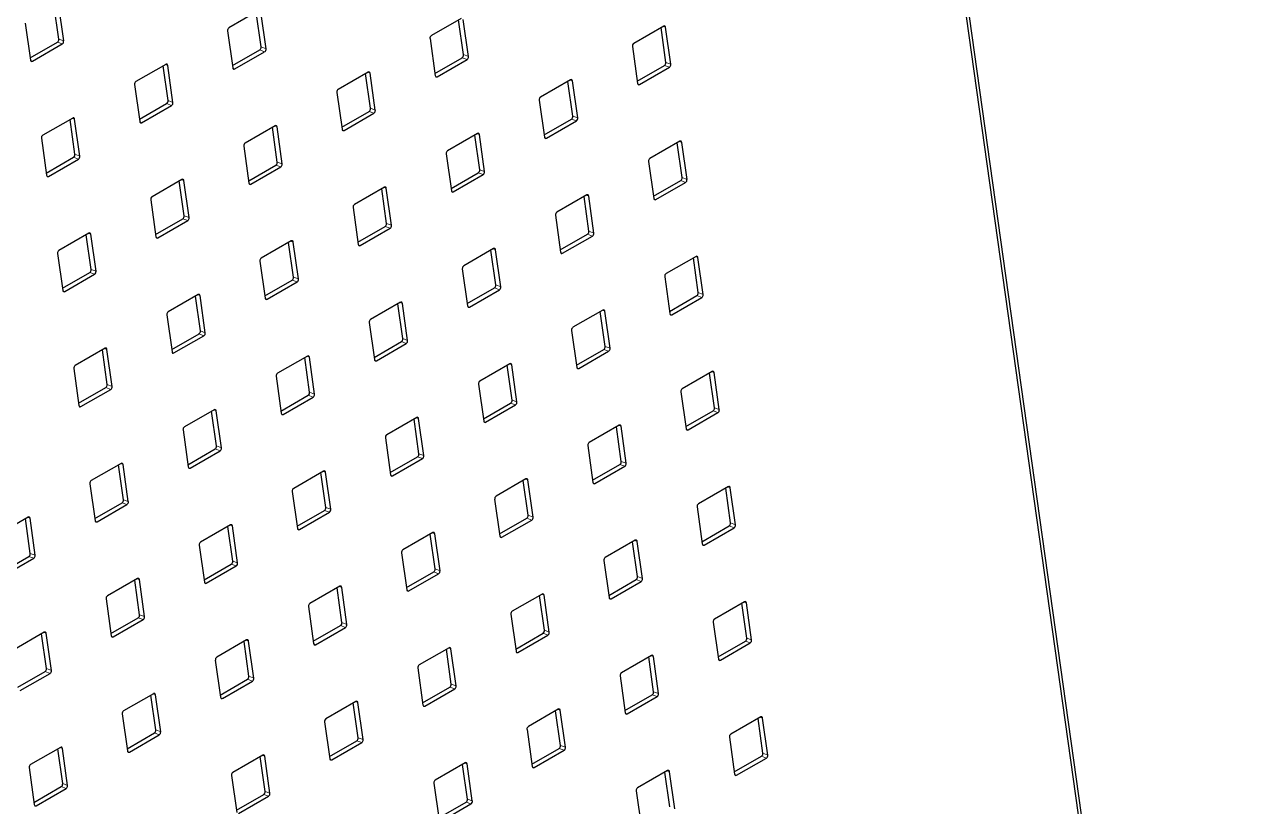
# Model space of a CAD drawing. Header units: millimetres. Extents: x -218071 to -203542, y 15363 to 51382.
# Drawn here: x -216827.29 to -216801.12, y 51120.33 to 51136.97 of the extents above; entities that cross this region are included whole.
import ezdxf

# ---------------------------------------------------------------- set-up
doc = ezdxf.new("R2010")
doc.units = ezdxf.units.MM
doc.header["$LTSCALE"] = 4
doc.layers.add('TPF-EQUIPEMENT', color=7, linetype='Continuous')

msp = doc.modelspace()

# ---------------------------------------------------------------- linework, layer by layer
at = {"layer": 'TPF-EQUIPEMENT', "color": 7, "linetype": 'Continuous', "lineweight": 25}
for p, q in [((-216810.094, 51157.274), (-216801.172, 51093.691)), ((-216810.043, 51157.373), (-216801.116, 51093.757)), ((-216826.562, 51136.659), (-216826.666, 51137.399)), ((-216826.458, 51136.62), (-216826.568, 51137.408)), ((-216822.306, 51137.266), (-216822.943, 51136.899)), ((-216822.154, 51136.455), (-216822.265, 51137.243)), ((-216827.276, 51137), (-216827.165, 51136.212)), ((-216822.259, 51136.494), (-216822.363, 51137.234)), ((-216818.003, 51137.101), (-216818.639, 51136.734)), ((-216817.955, 51136.329), (-216818.059, 51137.069)), ((-216817.851, 51136.29), (-216817.961, 51137.078)), ((-216822.972, 51136.835), (-216822.861, 51136.047)), ((-216813.699, 51136.936), (-216814.335, 51136.569)), ((-216813.652, 51136.164), (-216813.755, 51136.904)), ((-216813.547, 51136.125), (-216813.658, 51136.913)), ((-216827.172, 51136.26), (-216826.592, 51136.595)), ((-216827.124, 51136.189), (-216826.487, 51136.556)), ((-216818.668, 51136.67), (-216818.558, 51135.882)), ((-216814.365, 51136.505), (-216814.254, 51135.717)), ((-216822.868, 51136.095), (-216822.288, 51136.43)), ((-216822.82, 51136.024), (-216822.184, 51136.391)), ((-216818.565, 51135.93), (-216817.984, 51136.265)), ((-216818.516, 51135.859), (-216817.88, 51136.226)), ((-216824.286, 51136.123), (-216824.923, 51135.756)), ((-216824.239, 51135.352), (-216824.342, 51136.091)), ((-216824.134, 51135.313), (-216824.245, 51136.1)), ((-216819.983, 51135.959), (-216820.619, 51135.591)), ((-216819.831, 51135.148), (-216819.941, 51135.935)), ((-216814.261, 51135.765), (-216813.681, 51136.1)), ((-216814.213, 51135.694), (-216813.576, 51136.061)), ((-216824.952, 51135.692), (-216824.841, 51134.904)), ((-216819.935, 51135.187), (-216820.039, 51135.926)), ((-216815.679, 51135.794), (-216816.315, 51135.426)), ((-216815.631, 51135.022), (-216815.735, 51135.761)), ((-216815.527, 51134.983), (-216815.637, 51135.77)), ((-216820.648, 51135.527), (-216820.538, 51134.74)), ((-216824.848, 51134.953), (-216824.268, 51135.287)), ((-216824.8, 51134.881), (-216824.163, 51135.248)), ((-216816.345, 51135.362), (-216816.234, 51134.575)), ((-216826.266, 51134.981), (-216826.902, 51134.614)), ((-216826.219, 51134.209), (-216826.322, 51134.948)), ((-216826.114, 51134.17), (-216826.225, 51134.957)), ((-216820.544, 51134.788), (-216819.964, 51135.122)), ((-216820.496, 51134.716), (-216819.86, 51135.083)), ((-216816.241, 51134.623), (-216815.661, 51134.958)), ((-216816.193, 51134.551), (-216815.556, 51134.919)), ((-216821.962, 51134.816), (-216822.599, 51134.449)), ((-216821.915, 51134.044), (-216822.019, 51134.783)), ((-216821.81, 51134.005), (-216821.921, 51134.793)), ((-216817.659, 51134.651), (-216818.295, 51134.284)), ((-216817.507, 51133.84), (-216817.617, 51134.628)), ((-216826.932, 51134.549), (-216826.821, 51133.762)), ((-216822.628, 51134.384), (-216822.518, 51133.597)), ((-216817.611, 51133.879), (-216817.715, 51134.619)), ((-216813.355, 51134.486), (-216813.992, 51134.119)), ((-216813.308, 51133.714), (-216813.411, 51134.454)), ((-216813.203, 51133.675), (-216813.314, 51134.463)), ((-216826.828, 51133.81), (-216826.248, 51134.145)), ((-216826.78, 51133.738), (-216826.143, 51134.106)), ((-216818.324, 51134.22), (-216818.214, 51133.432)), ((-216822.524, 51133.645), (-216821.944, 51133.98)), ((-216822.476, 51133.574), (-216821.84, 51133.941)), ((-216814.021, 51134.055), (-216813.91, 51133.267)), ((-216823.942, 51133.673), (-216824.579, 51133.306)), ((-216823.895, 51132.901), (-216823.999, 51133.641)), ((-216823.79, 51132.862), (-216823.901, 51133.65)), ((-216818.221, 51133.48), (-216817.641, 51133.815)), ((-216818.172, 51133.409), (-216817.536, 51133.776)), ((-216813.917, 51133.315), (-216813.337, 51133.65)), ((-216813.869, 51133.244), (-216813.232, 51133.611)), ((-216819.639, 51133.508), (-216820.275, 51133.141)), ((-216819.591, 51132.736), (-216819.695, 51133.476)), ((-216819.487, 51132.697), (-216819.597, 51133.485)), ((-216815.335, 51133.343), (-216815.972, 51132.976)), ((-216815.288, 51132.571), (-216815.391, 51133.311)), ((-216815.183, 51132.532), (-216815.294, 51133.32)), ((-216824.608, 51133.242), (-216824.497, 51132.454)), ((-216820.304, 51133.077), (-216820.194, 51132.289)), ((-216824.504, 51132.502), (-216823.924, 51132.837)), ((-216824.456, 51132.431), (-216823.82, 51132.798)), ((-216816.001, 51132.912), (-216815.89, 51132.124)), ((-216825.922, 51132.531), (-216826.559, 51132.163)), ((-216820.201, 51132.337), (-216819.62, 51132.672)), ((-216820.152, 51132.266), (-216819.516, 51132.633)), ((-216825.875, 51131.759), (-216825.978, 51132.498)), ((-216825.77, 51131.72), (-216825.881, 51132.507)), ((-216821.619, 51132.366), (-216822.255, 51131.998)), ((-216821.571, 51131.594), (-216821.675, 51132.333)), ((-216821.467, 51131.555), (-216821.577, 51132.342)), ((-216815.897, 51132.172), (-216815.317, 51132.507)), ((-216815.849, 51132.101), (-216815.212, 51132.468)), ((-216826.588, 51132.099), (-216826.477, 51131.311)), ((-216817.315, 51132.201), (-216817.951, 51131.833)), ((-216817.268, 51131.429), (-216817.371, 51132.168)), ((-216817.163, 51131.39), (-216817.274, 51132.177)), ((-216813.011, 51132.036), (-216813.648, 51131.669)), ((-216812.964, 51131.264), (-216813.068, 51132.003)), ((-216812.859, 51131.225), (-216812.97, 51132.012)), ((-216822.284, 51131.934), (-216822.174, 51131.147)), ((-216817.981, 51131.769), (-216817.87, 51130.982)), ((-216826.484, 51131.36), (-216825.904, 51131.694)), ((-216826.436, 51131.288), (-216825.799, 51131.655)), ((-216822.181, 51131.195), (-216821.6, 51131.53)), ((-216822.132, 51131.123), (-216821.496, 51131.491)), ((-216813.677, 51131.604), (-216813.567, 51130.817)), ((-216823.599, 51131.223), (-216824.235, 51130.856)), ((-216817.877, 51131.03), (-216817.297, 51131.365)), ((-216817.829, 51130.958), (-216817.192, 51131.326)), ((-216823.551, 51130.451), (-216823.655, 51131.19)), ((-216823.447, 51130.412), (-216823.557, 51131.2)), ((-216819.295, 51131.058), (-216819.931, 51130.691)), ((-216819.247, 51130.286), (-216819.351, 51131.026)), ((-216819.143, 51130.247), (-216819.253, 51131.035)), ((-216813.573, 51130.865), (-216812.993, 51131.2)), ((-216813.525, 51130.793), (-216812.889, 51131.161)), ((-216824.264, 51130.791), (-216824.154, 51130.004)), ((-216814.991, 51130.893), (-216815.628, 51130.526)), ((-216814.944, 51130.121), (-216815.048, 51130.861)), ((-216814.839, 51130.082), (-216814.95, 51130.87)), ((-216819.961, 51130.627), (-216819.85, 51129.839)), ((-216815.657, 51130.462), (-216815.546, 51129.674)), ((-216824.16, 51130.052), (-216823.58, 51130.387)), ((-216824.112, 51129.981), (-216823.476, 51130.348)), ((-216819.857, 51129.887), (-216819.277, 51130.222)), ((-216819.809, 51129.816), (-216819.172, 51130.183)), ((-216825.578, 51130.08), (-216826.215, 51129.713)), ((-216825.531, 51129.308), (-216825.635, 51130.048)), ((-216825.426, 51129.269), (-216825.537, 51130.057)), ((-216821.275, 51129.915), (-216821.911, 51129.548)), ((-216815.553, 51129.722), (-216814.973, 51130.057)), ((-216815.505, 51129.651), (-216814.869, 51130.018)), ((-216826.244, 51129.649), (-216826.134, 51128.861)), ((-216821.227, 51129.143), (-216821.331, 51129.883)), ((-216821.123, 51129.104), (-216821.233, 51129.892)), ((-216816.971, 51129.75), (-216817.608, 51129.383)), ((-216816.924, 51128.978), (-216817.027, 51129.718)), ((-216816.819, 51128.939), (-216816.93, 51129.727)), ((-216821.94, 51129.484), (-216821.83, 51128.696)), ((-216812.668, 51129.586), (-216813.304, 51129.218)), ((-216812.62, 51128.814), (-216812.724, 51129.553)), ((-216812.516, 51128.775), (-216812.626, 51129.562)), ((-216826.14, 51128.909), (-216825.56, 51129.244)), ((-216826.092, 51128.838), (-216825.456, 51129.205)), ((-216817.637, 51129.319), (-216817.526, 51128.531)), ((-216813.333, 51129.154), (-216813.223, 51128.366)), ((-216821.837, 51128.744), (-216821.257, 51129.079)), ((-216821.788, 51128.673), (-216821.152, 51129.04)), ((-216817.533, 51128.579), (-216816.953, 51128.914)), ((-216817.485, 51128.508), (-216816.848, 51128.875)), ((-216823.255, 51128.773), (-216823.891, 51128.405)), ((-216823.207, 51128.001), (-216823.311, 51128.74)), ((-216823.103, 51127.962), (-216823.213, 51128.749)), ((-216818.951, 51128.608), (-216819.588, 51128.24)), ((-216813.23, 51128.415), (-216812.649, 51128.749)), ((-216813.181, 51128.343), (-216812.545, 51128.71)), ((-216823.92, 51128.341), (-216823.81, 51127.554)), ((-216818.904, 51127.836), (-216819.007, 51128.575)), ((-216818.799, 51127.797), (-216818.91, 51128.584)), ((-216814.648, 51128.443), (-216815.284, 51128.076)), ((-216814.6, 51127.671), (-216814.704, 51128.41)), ((-216814.496, 51127.632), (-216814.606, 51128.419)), ((-216819.617, 51128.176), (-216819.506, 51127.389)), ((-216823.817, 51127.602), (-216823.236, 51127.937)), ((-216823.768, 51127.53), (-216823.132, 51127.898)), ((-216815.313, 51128.011), (-216815.203, 51127.224)), ((-216825.235, 51127.63), (-216825.871, 51127.263)), ((-216825.187, 51126.858), (-216825.291, 51127.598)), ((-216825.083, 51126.819), (-216825.193, 51127.607)), ((-216819.513, 51127.437), (-216818.933, 51127.772)), ((-216819.465, 51127.365), (-216818.828, 51127.733)), ((-216815.209, 51127.272), (-216814.629, 51127.607)), ((-216815.161, 51127.2), (-216814.525, 51127.568)), ((-216820.931, 51127.465), (-216821.567, 51127.098)), ((-216820.884, 51126.693), (-216820.987, 51127.433)), ((-216820.779, 51126.654), (-216820.89, 51127.442)), ((-216816.627, 51127.3), (-216817.264, 51126.933)), ((-216825.9, 51127.198), (-216825.79, 51126.411)), ((-216821.597, 51127.034), (-216821.486, 51126.246)), ((-216816.58, 51126.528), (-216816.684, 51127.268)), ((-216816.475, 51126.489), (-216816.586, 51127.277)), ((-216812.324, 51127.135), (-216812.96, 51126.768)), ((-216812.276, 51126.363), (-216812.38, 51127.103)), ((-216812.172, 51126.324), (-216812.282, 51127.112)), ((-216825.797, 51126.459), (-216825.216, 51126.794)), ((-216817.293, 51126.869), (-216817.183, 51126.081)), ((-216825.748, 51126.388), (-216825.112, 51126.755)), ((-216821.493, 51126.294), (-216820.913, 51126.629)), ((-216821.445, 51126.223), (-216820.808, 51126.59)), ((-216812.989, 51126.704), (-216812.879, 51125.916)), ((-216827.215, 51126.487), (-216827.851, 51126.12)), ((-216827.167, 51125.715), (-216827.271, 51126.455)), ((-216827.063, 51125.676), (-216827.173, 51126.464)), ((-216822.911, 51126.322), (-216823.547, 51125.955)), ((-216822.863, 51125.55), (-216822.967, 51126.29)), ((-216822.759, 51125.511), (-216822.869, 51126.299)), ((-216817.189, 51126.129), (-216816.609, 51126.464)), ((-216817.141, 51126.058), (-216816.505, 51126.425)), ((-216812.886, 51125.964), (-216812.306, 51126.299)), ((-216812.837, 51125.893), (-216812.201, 51126.26)), ((-216818.607, 51126.157), (-216819.244, 51125.79)), ((-216818.56, 51125.386), (-216818.664, 51126.125)), ((-216818.455, 51125.347), (-216818.566, 51126.134)), ((-216814.304, 51125.993), (-216814.94, 51125.625)), ((-216823.577, 51125.891), (-216823.466, 51125.103)), ((-216819.273, 51125.726), (-216819.162, 51124.938)), ((-216814.256, 51125.221), (-216814.36, 51125.96)), ((-216814.152, 51125.182), (-216814.262, 51125.969)), ((-216827.776, 51125.316), (-216827.196, 51125.651)), ((-216827.728, 51125.245), (-216827.092, 51125.612)), ((-216823.473, 51125.151), (-216822.893, 51125.486)), ((-216814.969, 51125.561), (-216814.859, 51124.773)), ((-216823.425, 51125.08), (-216822.788, 51125.447)), ((-216819.169, 51124.987), (-216818.589, 51125.321)), ((-216819.121, 51124.915), (-216818.485, 51125.282)), ((-216824.891, 51125.18), (-216825.527, 51124.812)), ((-216824.843, 51124.408), (-216824.947, 51125.147)), ((-216824.739, 51124.369), (-216824.849, 51125.156)), ((-216820.587, 51125.015), (-216821.224, 51124.647)), ((-216820.54, 51124.243), (-216820.643, 51124.982)), ((-216820.435, 51124.204), (-216820.546, 51124.991)), ((-216814.866, 51124.822), (-216814.285, 51125.156)), ((-216814.817, 51124.75), (-216814.181, 51125.117)), ((-216825.556, 51124.748), (-216825.446, 51123.961)), ((-216816.284, 51124.85), (-216816.92, 51124.483)), ((-216816.236, 51124.078), (-216816.34, 51124.817)), ((-216816.132, 51124.039), (-216816.242, 51124.827)), ((-216811.98, 51124.685), (-216812.616, 51124.318)), ((-216821.253, 51124.583), (-216821.142, 51123.796)), ((-216816.949, 51124.418), (-216816.839, 51123.631)), ((-216811.933, 51123.913), (-216812.036, 51124.653)), ((-216811.828, 51123.874), (-216811.939, 51124.662)), ((-216825.453, 51124.009), (-216824.873, 51124.344)), ((-216825.404, 51123.937), (-216824.768, 51124.305)), ((-216821.149, 51123.844), (-216820.569, 51124.179)), ((-216812.646, 51124.253), (-216812.535, 51123.466)), ((-216826.871, 51124.037), (-216827.507, 51123.67)), ((-216826.823, 51123.265), (-216826.927, 51124.005)), ((-216826.719, 51123.226), (-216826.829, 51124.014)), ((-216821.101, 51123.772), (-216820.464, 51124.14)), ((-216816.846, 51123.679), (-216816.265, 51124.014)), ((-216816.797, 51123.607), (-216816.161, 51123.975)), ((-216822.567, 51123.872), (-216823.204, 51123.505)), ((-216822.52, 51123.1), (-216822.623, 51123.84)), ((-216822.415, 51123.061), (-216822.526, 51123.849)), ((-216818.264, 51123.707), (-216818.9, 51123.34)), ((-216818.216, 51122.935), (-216818.32, 51123.675)), ((-216818.112, 51122.896), (-216818.222, 51123.684)), ((-216812.542, 51123.514), (-216811.962, 51123.849)), ((-216812.494, 51123.443), (-216811.857, 51123.81)), ((-216823.233, 51123.441), (-216823.122, 51122.653)), ((-216813.96, 51123.542), (-216814.596, 51123.175)), ((-216813.912, 51122.77), (-216814.016, 51123.51)), ((-216813.808, 51122.731), (-216813.918, 51123.519)), ((-216827.433, 51122.866), (-216826.852, 51123.201)), ((-216827.384, 51122.795), (-216826.748, 51123.162)), ((-216818.929, 51123.276), (-216818.819, 51122.488)), ((-216814.626, 51123.111), (-216814.515, 51122.323)), ((-216823.129, 51122.701), (-216822.549, 51123.036)), ((-216823.081, 51122.63), (-216822.444, 51122.997)), ((-216818.825, 51122.536), (-216818.245, 51122.871)), ((-216824.547, 51122.729), (-216825.183, 51122.362)), ((-216824.5, 51121.957), (-216824.603, 51122.697)), ((-216824.395, 51121.918), (-216824.506, 51122.706)), ((-216818.777, 51122.465), (-216818.141, 51122.832)), ((-216814.522, 51122.371), (-216813.942, 51122.706)), ((-216814.474, 51122.3), (-216813.837, 51122.667)), ((-216820.243, 51122.564), (-216820.88, 51122.197)), ((-216820.196, 51121.793), (-216820.3, 51122.532)), ((-216820.091, 51121.754), (-216820.202, 51122.541)), ((-216815.94, 51122.4), (-216816.576, 51122.032)), ((-216815.892, 51121.628), (-216815.996, 51122.367)), ((-216815.788, 51121.589), (-216815.898, 51122.376)), ((-216825.213, 51122.298), (-216825.102, 51121.51)), ((-216820.909, 51122.133), (-216820.799, 51121.345)), ((-216811.636, 51122.235), (-216812.273, 51121.867)), ((-216811.589, 51121.463), (-216811.692, 51122.202)), ((-216811.484, 51121.424), (-216811.595, 51122.211)), ((-216825.109, 51121.558), (-216824.529, 51121.893)), ((-216825.061, 51121.487), (-216824.424, 51121.854)), ((-216816.605, 51121.968), (-216816.495, 51121.181)), ((-216812.302, 51121.803), (-216812.191, 51121.016)), ((-216826.527, 51121.587), (-216827.163, 51121.219)), ((-216826.479, 51120.815), (-216826.583, 51121.554)), ((-216826.375, 51120.776), (-216826.485, 51121.563)), ((-216820.805, 51121.394), (-216820.225, 51121.728)), ((-216820.757, 51121.322), (-216820.121, 51121.689)), ((-216816.502, 51121.229), (-216815.922, 51121.563)), ((-216822.223, 51121.422), (-216822.86, 51121.054)), ((-216822.176, 51120.65), (-216822.28, 51121.389)), ((-216822.071, 51120.611), (-216822.182, 51121.398)), ((-216816.453, 51121.157), (-216815.817, 51121.524)), ((-216812.198, 51121.064), (-216811.618, 51121.399)), ((-216812.15, 51120.992), (-216811.513, 51121.36)), ((-216827.193, 51121.155), (-216827.082, 51120.368)), ((-216817.92, 51121.257), (-216818.556, 51120.89)), ((-216817.872, 51120.485), (-216817.976, 51121.224)), ((-216817.768, 51120.446), (-216817.878, 51121.234)), ((-216813.616, 51121.092), (-216814.253, 51120.725)), ((-216813.569, 51120.32), (-216813.672, 51121.06)), ((-216813.464, 51120.281), (-216813.575, 51121.069)), ((-216827.089, 51120.416), (-216826.509, 51120.751)), ((-216822.889, 51120.99), (-216822.778, 51120.203)), ((-216818.585, 51120.825), (-216818.475, 51120.038)), ((-216827.041, 51120.344), (-216826.404, 51120.712)), ((-216822.785, 51120.251), (-216822.205, 51120.586)), ((-216822.737, 51120.179), (-216822.101, 51120.547)), ((-216814.282, 51120.661), (-216814.171, 51119.873)), ((-216818.482, 51120.086), (-216817.901, 51120.421)), ((-216818.433, 51120.014), (-216817.797, 51120.382))]:
    msp.add_line(p, q, dxfattribs=at)
at = {"layer": 'TPF-EQUIPEMENT', "color": 8, "linetype": 'Continuous', "lineweight": 18}
for p, q in [((-216813.707, 51136.932), (-216813.658, 51136.913)), ((-216826.592, 51136.595), (-216826.487, 51136.556)), ((-216826.562, 51136.659), (-216826.458, 51136.62)), ((-216822.259, 51136.494), (-216822.154, 51136.455)), ((-216827.163, 51136.203), (-216827.124, 51136.189)), ((-216822.288, 51136.43), (-216822.184, 51136.391)), ((-216817.984, 51136.265), (-216817.88, 51136.226)), ((-216817.955, 51136.329), (-216817.851, 51136.29)), ((-216824.294, 51136.119), (-216824.245, 51136.1)), ((-216822.859, 51136.039), (-216822.82, 51136.024)), ((-216819.991, 51135.954), (-216819.941, 51135.935)), ((-216813.681, 51136.1), (-216813.576, 51136.061)), ((-216813.652, 51136.164), (-216813.547, 51136.125)), ((-216818.556, 51135.874), (-216818.516, 51135.859)), ((-216815.687, 51135.789), (-216815.637, 51135.77)), ((-216814.252, 51135.709), (-216814.213, 51135.694)), ((-216824.268, 51135.287), (-216824.163, 51135.248)), ((-216824.239, 51135.352), (-216824.134, 51135.313)), ((-216819.935, 51135.187), (-216819.831, 51135.148)), ((-216826.274, 51134.976), (-216826.225, 51134.957)), ((-216824.839, 51134.896), (-216824.8, 51134.881)), ((-216819.964, 51135.122), (-216819.86, 51135.083)), ((-216815.661, 51134.958), (-216815.556, 51134.919)), ((-216815.631, 51135.022), (-216815.527, 51134.983)), ((-216821.971, 51134.811), (-216821.921, 51134.793)), ((-216820.536, 51134.731), (-216820.496, 51134.716)), ((-216817.667, 51134.646), (-216817.617, 51134.628)), ((-216816.232, 51134.566), (-216816.193, 51134.551)), ((-216813.364, 51134.481), (-216813.314, 51134.463)), ((-216826.248, 51134.145), (-216826.143, 51134.106)), ((-216826.219, 51134.209), (-216826.114, 51134.17)), ((-216821.944, 51133.98), (-216821.84, 51133.941)), ((-216821.915, 51134.044), (-216821.81, 51134.005)), ((-216817.611, 51133.879), (-216817.507, 51133.84)), ((-216826.819, 51133.753), (-216826.78, 51133.738)), ((-216823.951, 51133.668), (-216823.901, 51133.65)), ((-216822.516, 51133.588), (-216822.476, 51133.574)), ((-216817.641, 51133.815), (-216817.536, 51133.776)), ((-216813.337, 51133.65), (-216813.232, 51133.611)), ((-216813.308, 51133.714), (-216813.203, 51133.675)), ((-216819.647, 51133.504), (-216819.597, 51133.485)), ((-216818.212, 51133.423), (-216818.172, 51133.409)), ((-216815.343, 51133.339), (-216815.294, 51133.32)), ((-216813.908, 51133.258), (-216813.869, 51133.244)), ((-216823.924, 51132.837), (-216823.82, 51132.798)), ((-216823.895, 51132.901), (-216823.79, 51132.862)), ((-216825.931, 51132.526), (-216825.881, 51132.507)), ((-216819.62, 51132.672), (-216819.516, 51132.633)), ((-216819.591, 51132.736), (-216819.487, 51132.697)), ((-216815.288, 51132.571), (-216815.183, 51132.532)), ((-216824.495, 51132.446), (-216824.456, 51132.431)), ((-216821.627, 51132.361), (-216821.577, 51132.342)), ((-216820.192, 51132.281), (-216820.152, 51132.266)), ((-216815.317, 51132.507), (-216815.212, 51132.468)), ((-216817.323, 51132.196), (-216817.274, 51132.177)), ((-216815.888, 51132.116), (-216815.849, 51132.101)), ((-216813.02, 51132.031), (-216812.97, 51132.012)), ((-216825.875, 51131.759), (-216825.77, 51131.72)), ((-216825.904, 51131.694), (-216825.799, 51131.655)), ((-216821.6, 51131.53), (-216821.496, 51131.491)), ((-216821.571, 51131.594), (-216821.467, 51131.555)), ((-216826.475, 51131.303), (-216826.436, 51131.288)), ((-216823.607, 51131.218), (-216823.557, 51131.2)), ((-216817.297, 51131.365), (-216817.192, 51131.326)), ((-216817.268, 51131.429), (-216817.163, 51131.39)), ((-216812.964, 51131.264), (-216812.859, 51131.225)), ((-216822.172, 51131.138), (-216822.132, 51131.123)), ((-216819.303, 51131.053), (-216819.253, 51131.035)), ((-216817.868, 51130.973), (-216817.829, 51130.958)), ((-216812.993, 51131.2), (-216812.889, 51131.161)), ((-216815, 51130.888), (-216814.95, 51130.87)), ((-216813.565, 51130.808), (-216813.525, 51130.793)), ((-216823.551, 51130.451), (-216823.447, 51130.412)), ((-216823.58, 51130.387), (-216823.476, 51130.348)), ((-216819.277, 51130.222), (-216819.172, 51130.183)), ((-216819.247, 51130.286), (-216819.143, 51130.247)), ((-216825.587, 51130.075), (-216825.537, 51130.057)), ((-216824.152, 51129.995), (-216824.112, 51129.981)), ((-216821.283, 51129.911), (-216821.233, 51129.892)), ((-216814.973, 51130.057), (-216814.869, 51130.018)), ((-216814.944, 51130.121), (-216814.839, 51130.082)), ((-216819.848, 51129.83), (-216819.809, 51129.816)), ((-216816.98, 51129.746), (-216816.93, 51129.727)), ((-216815.544, 51129.665), (-216815.505, 51129.651)), ((-216812.676, 51129.581), (-216812.626, 51129.562)), ((-216825.56, 51129.244), (-216825.456, 51129.205)), ((-216825.531, 51129.308), (-216825.426, 51129.269)), ((-216821.227, 51129.143), (-216821.123, 51129.104)), ((-216821.257, 51129.079), (-216821.152, 51129.04)), ((-216816.953, 51128.914), (-216816.848, 51128.875)), ((-216816.924, 51128.978), (-216816.819, 51128.939)), ((-216826.132, 51128.853), (-216826.092, 51128.838)), ((-216823.263, 51128.768), (-216823.213, 51128.749)), ((-216821.828, 51128.688), (-216821.788, 51128.673)), ((-216818.959, 51128.603), (-216818.91, 51128.584)), ((-216812.649, 51128.749), (-216812.545, 51128.71)), ((-216812.62, 51128.814), (-216812.516, 51128.775)), ((-216817.524, 51128.523), (-216817.485, 51128.508)), ((-216814.656, 51128.438), (-216814.606, 51128.419)), ((-216813.221, 51128.358), (-216813.181, 51128.343)), ((-216823.236, 51127.937), (-216823.132, 51127.898)), ((-216823.207, 51128.001), (-216823.103, 51127.962)), ((-216818.904, 51127.836), (-216818.799, 51127.797)), ((-216825.243, 51127.625), (-216825.193, 51127.607)), ((-216818.933, 51127.772), (-216818.828, 51127.733)), ((-216814.629, 51127.607), (-216814.525, 51127.568)), ((-216814.6, 51127.671), (-216814.496, 51127.632)), ((-216823.808, 51127.545), (-216823.768, 51127.53)), ((-216820.939, 51127.46), (-216820.89, 51127.442)), ((-216819.504, 51127.38), (-216819.465, 51127.365)), ((-216816.636, 51127.295), (-216816.586, 51127.277)), ((-216815.201, 51127.215), (-216815.161, 51127.2)), ((-216812.332, 51127.13), (-216812.282, 51127.112)), ((-216825.216, 51126.794), (-216825.112, 51126.755)), ((-216825.187, 51126.858), (-216825.083, 51126.819)), ((-216820.913, 51126.629), (-216820.808, 51126.59)), ((-216820.884, 51126.693), (-216820.779, 51126.654)), ((-216816.58, 51126.528), (-216816.475, 51126.489)), ((-216827.223, 51126.482), (-216827.173, 51126.464)), ((-216825.788, 51126.402), (-216825.748, 51126.388)), ((-216822.919, 51126.318), (-216822.869, 51126.299)), ((-216816.609, 51126.464), (-216816.505, 51126.425)), ((-216812.306, 51126.299), (-216812.201, 51126.26)), ((-216812.276, 51126.363), (-216812.172, 51126.324)), ((-216821.484, 51126.237), (-216821.445, 51126.223)), ((-216818.616, 51126.153), (-216818.566, 51126.134)), ((-216817.181, 51126.072), (-216817.141, 51126.058)), ((-216814.312, 51125.988), (-216814.262, 51125.969)), ((-216812.877, 51125.908), (-216812.837, 51125.893)), ((-216827.196, 51125.651), (-216827.092, 51125.612)), ((-216827.167, 51125.715), (-216827.063, 51125.676)), ((-216822.893, 51125.486), (-216822.788, 51125.447)), ((-216822.863, 51125.55), (-216822.759, 51125.511)), ((-216818.589, 51125.321), (-216818.485, 51125.282)), ((-216818.56, 51125.386), (-216818.455, 51125.347)), ((-216814.256, 51125.221), (-216814.152, 51125.182)), ((-216824.899, 51125.175), (-216824.849, 51125.156)), ((-216823.464, 51125.095), (-216823.425, 51125.08)), ((-216820.596, 51125.01), (-216820.546, 51124.991)), ((-216814.285, 51125.156), (-216814.181, 51125.117)), ((-216819.16, 51124.93), (-216819.121, 51124.915)), ((-216816.292, 51124.845), (-216816.242, 51124.827)), ((-216814.857, 51124.765), (-216814.817, 51124.75)), ((-216811.988, 51124.68), (-216811.939, 51124.662)), ((-216824.873, 51124.344), (-216824.768, 51124.305)), ((-216824.843, 51124.408), (-216824.739, 51124.369)), ((-216820.569, 51124.179), (-216820.464, 51124.14)), ((-216820.54, 51124.243), (-216820.435, 51124.204)), ((-216826.879, 51124.032), (-216826.829, 51124.014)), ((-216825.444, 51123.952), (-216825.404, 51123.937)), ((-216816.265, 51124.014), (-216816.161, 51123.975)), ((-216816.236, 51124.078), (-216816.132, 51124.039)), ((-216811.933, 51123.913), (-216811.828, 51123.874)), ((-216822.575, 51123.867), (-216822.526, 51123.849)), ((-216821.14, 51123.787), (-216821.101, 51123.772)), ((-216818.272, 51123.702), (-216818.222, 51123.684)), ((-216811.962, 51123.849), (-216811.857, 51123.81)), ((-216816.837, 51123.622), (-216816.797, 51123.607)), ((-216813.968, 51123.537), (-216813.918, 51123.519)), ((-216812.533, 51123.457), (-216812.494, 51123.443)), ((-216826.852, 51123.201), (-216826.748, 51123.162)), ((-216826.823, 51123.265), (-216826.719, 51123.226)), ((-216822.549, 51123.036), (-216822.444, 51122.997)), ((-216822.52, 51123.1), (-216822.415, 51123.061)), ((-216818.245, 51122.871), (-216818.141, 51122.832)), ((-216818.216, 51122.935), (-216818.112, 51122.896)), ((-216824.555, 51122.725), (-216824.506, 51122.706)), ((-216823.12, 51122.644), (-216823.081, 51122.63)), ((-216813.942, 51122.706), (-216813.837, 51122.667)), ((-216813.912, 51122.77), (-216813.808, 51122.731)), ((-216820.252, 51122.56), (-216820.202, 51122.541)), ((-216818.817, 51122.48), (-216818.777, 51122.465)), ((-216815.948, 51122.395), (-216815.898, 51122.376)), ((-216814.513, 51122.315), (-216814.474, 51122.3)), ((-216811.645, 51122.23), (-216811.595, 51122.211)), ((-216824.529, 51121.893), (-216824.424, 51121.854)), ((-216824.5, 51121.957), (-216824.395, 51121.918)), ((-216826.535, 51121.582), (-216826.485, 51121.563)), ((-216820.225, 51121.728), (-216820.121, 51121.689)), ((-216820.196, 51121.793), (-216820.091, 51121.754)), ((-216815.922, 51121.563), (-216815.817, 51121.524)), ((-216815.892, 51121.628), (-216815.788, 51121.589)), ((-216825.1, 51121.502), (-216825.061, 51121.487)), ((-216822.232, 51121.417), (-216822.182, 51121.398)), ((-216820.797, 51121.337), (-216820.757, 51121.322)), ((-216811.618, 51121.399), (-216811.513, 51121.36)), ((-216811.589, 51121.463), (-216811.484, 51121.424)), ((-216817.928, 51121.252), (-216817.878, 51121.234)), ((-216816.493, 51121.172), (-216816.453, 51121.157)), ((-216813.624, 51121.087), (-216813.575, 51121.069)), ((-216826.509, 51120.751), (-216826.404, 51120.712)), ((-216826.479, 51120.815), (-216826.375, 51120.776)), ((-216812.189, 51121.007), (-216812.15, 51120.992)), ((-216822.205, 51120.586), (-216822.101, 51120.547)), ((-216822.176, 51120.65), (-216822.071, 51120.611)), ((-216827.08, 51120.359), (-216827.041, 51120.344)), ((-216817.901, 51120.421), (-216817.797, 51120.382)), ((-216817.872, 51120.485), (-216817.768, 51120.446))]:
    msp.add_line(p, q, dxfattribs=at)
at = {"layer": 'TPF-EQUIPEMENT', "color": 7, "linetype": 'Continuous', "lineweight": 25}
for centre, radius, start, end in [((-216822.905, 51136.843), 0.0672, 123.9011, 187.1338), ((-216818.602, 51136.678), 0.0672, 123.9011, 187.1338), ((-216813.685, 51136.914), 0.027, 358.9775, 122.2879), ((-216826.629, 51136.651), 0.0672, 303.9011, 7.1338), ((-216826.525, 51136.612), 0.0672, 303.9011, 7.1338), ((-216822.325, 51136.486), 0.0672, 303.9011, 7.1338), ((-216822.221, 51136.447), 0.0672, 303.9011, 7.1338), ((-216814.298, 51136.513), 0.0672, 123.9011, 187.1338), ((-216827.138, 51136.212), 0.027, 178.9775, 302.2879), ((-216818.022, 51136.321), 0.0672, 303.9011, 7.1338), ((-216817.917, 51136.282), 0.0672, 303.9011, 7.1338), ((-216824.272, 51136.101), 0.027, 358.9775, 122.2879), ((-216822.834, 51136.047), 0.027, 178.9775, 302.2879), ((-216819.968, 51135.936), 0.027, 358.9775, 122.2879), ((-216813.718, 51136.156), 0.0672, 303.9011, 7.1338), ((-216813.614, 51136.117), 0.0672, 303.9011, 7.1338), ((-216824.885, 51135.7), 0.0672, 123.9011, 187.1338), ((-216818.531, 51135.882), 0.027, 178.9775, 302.2879), ((-216815.665, 51135.771), 0.027, 358.9775, 122.2879), ((-216814.227, 51135.717), 0.027, 178.9775, 302.2879), ((-216820.581, 51135.535), 0.0672, 123.9011, 187.1338), ((-216816.278, 51135.371), 0.0672, 123.9011, 187.1338), ((-216824.305, 51135.343), 0.0672, 303.9011, 7.1338), ((-216824.201, 51135.304), 0.0672, 303.9011, 7.1338), ((-216820.002, 51135.178), 0.0672, 303.9011, 7.1338), ((-216819.897, 51135.139), 0.0672, 303.9011, 7.1338), ((-216826.252, 51134.958), 0.027, 358.9775, 122.2879), ((-216824.814, 51134.904), 0.027, 178.9775, 302.2879), ((-216815.698, 51135.013), 0.0672, 303.9011, 7.1338), ((-216815.594, 51134.974), 0.0672, 303.9011, 7.1338), ((-216821.948, 51134.793), 0.027, 358.9775, 122.2879), ((-216820.511, 51134.739), 0.027, 178.9775, 302.2879), ((-216817.644, 51134.628), 0.027, 358.9775, 122.2879), ((-216826.865, 51134.558), 0.0672, 123.9011, 187.1338), ((-216822.561, 51134.393), 0.0672, 123.9011, 187.1338), ((-216816.207, 51134.574), 0.027, 178.9775, 302.2879), ((-216813.341, 51134.463), 0.027, 358.9775, 122.2879), ((-216826.285, 51134.201), 0.0672, 303.9011, 7.1338), ((-216826.181, 51134.162), 0.0672, 303.9011, 7.1338), ((-216818.258, 51134.228), 0.0672, 123.9011, 187.1338), ((-216813.954, 51134.063), 0.0672, 123.9011, 187.1338), ((-216821.982, 51134.036), 0.0672, 303.9011, 7.1338), ((-216821.877, 51133.997), 0.0672, 303.9011, 7.1338), ((-216817.678, 51133.871), 0.0672, 303.9011, 7.1338), ((-216817.574, 51133.832), 0.0672, 303.9011, 7.1338), ((-216826.794, 51133.761), 0.027, 178.9775, 302.2879), ((-216823.928, 51133.65), 0.027, 358.9775, 122.2879), ((-216822.491, 51133.596), 0.027, 178.9775, 302.2879), ((-216813.374, 51133.706), 0.0672, 303.9011, 7.1338), ((-216813.27, 51133.667), 0.0672, 303.9011, 7.1338), ((-216819.624, 51133.485), 0.027, 358.9775, 122.2879), ((-216818.187, 51133.431), 0.027, 178.9775, 302.2879), ((-216815.321, 51133.321), 0.027, 358.9775, 122.2879), ((-216824.541, 51133.25), 0.0672, 123.9011, 187.1338), ((-216820.238, 51133.085), 0.0672, 123.9011, 187.1338), ((-216813.883, 51133.267), 0.027, 178.9775, 302.2879), ((-216823.962, 51132.893), 0.0672, 303.9011, 7.1338), ((-216823.857, 51132.854), 0.0672, 303.9011, 7.1338), ((-216815.934, 51132.92), 0.0672, 123.9011, 187.1338), ((-216825.908, 51132.508), 0.027, 358.9775, 122.2879), ((-216819.658, 51132.728), 0.0672, 303.9011, 7.1338), ((-216819.553, 51132.689), 0.0672, 303.9011, 7.1338), ((-216815.354, 51132.563), 0.0672, 303.9011, 7.1338), ((-216815.25, 51132.524), 0.0672, 303.9011, 7.1338), ((-216824.47, 51132.454), 0.027, 178.9775, 302.2879), ((-216821.604, 51132.343), 0.027, 358.9775, 122.2879), ((-216820.167, 51132.289), 0.027, 178.9775, 302.2879), ((-216826.521, 51132.107), 0.0672, 123.9011, 187.1338), ((-216817.301, 51132.178), 0.027, 358.9775, 122.2879), ((-216815.863, 51132.124), 0.027, 178.9775, 302.2879), ((-216812.997, 51132.013), 0.027, 358.9775, 122.2879), ((-216825.941, 51131.75), 0.0672, 303.9011, 7.1338), ((-216822.218, 51131.943), 0.0672, 123.9011, 187.1338), ((-216817.914, 51131.778), 0.0672, 123.9011, 187.1338), ((-216825.837, 51131.711), 0.0672, 303.9011, 7.1338), ((-216821.638, 51131.585), 0.0672, 303.9011, 7.1338), ((-216821.533, 51131.546), 0.0672, 303.9011, 7.1338), ((-216813.61, 51131.613), 0.0672, 123.9011, 187.1338), ((-216826.45, 51131.311), 0.027, 178.9775, 302.2879), ((-216823.584, 51131.2), 0.027, 358.9775, 122.2879), ((-216817.334, 51131.42), 0.0672, 303.9011, 7.1338), ((-216817.23, 51131.381), 0.0672, 303.9011, 7.1338), ((-216813.031, 51131.256), 0.0672, 303.9011, 7.1338), ((-216812.926, 51131.217), 0.0672, 303.9011, 7.1338), ((-216822.147, 51131.146), 0.027, 178.9775, 302.2879), ((-216819.281, 51131.035), 0.027, 358.9775, 122.2879), ((-216817.843, 51130.981), 0.027, 178.9775, 302.2879), ((-216824.197, 51130.8), 0.0672, 123.9011, 187.1338), ((-216814.977, 51130.87), 0.027, 358.9775, 122.2879), ((-216813.54, 51130.816), 0.027, 178.9775, 302.2879), ((-216823.618, 51130.443), 0.0672, 303.9011, 7.1338), ((-216819.894, 51130.635), 0.0672, 123.9011, 187.1338), ((-216815.59, 51130.47), 0.0672, 123.9011, 187.1338), ((-216823.513, 51130.404), 0.0672, 303.9011, 7.1338), ((-216819.314, 51130.278), 0.0672, 303.9011, 7.1338), ((-216819.21, 51130.239), 0.0672, 303.9011, 7.1338), ((-216825.564, 51130.057), 0.027, 358.9775, 122.2879), ((-216824.127, 51130.003), 0.027, 178.9775, 302.2879), ((-216821.26, 51129.892), 0.027, 358.9775, 122.2879), ((-216815.011, 51130.113), 0.0672, 303.9011, 7.1338), ((-216814.906, 51130.074), 0.0672, 303.9011, 7.1338), ((-216826.177, 51129.657), 0.0672, 123.9011, 187.1338), ((-216819.823, 51129.838), 0.027, 178.9775, 302.2879), ((-216816.957, 51129.728), 0.027, 358.9775, 122.2879), ((-216815.519, 51129.674), 0.027, 178.9775, 302.2879), ((-216821.874, 51129.492), 0.0672, 123.9011, 187.1338), ((-216812.653, 51129.563), 0.027, 358.9775, 122.2879), ((-216825.598, 51129.3), 0.0672, 303.9011, 7.1338), ((-216825.493, 51129.261), 0.0672, 303.9011, 7.1338), ((-216821.294, 51129.135), 0.0672, 303.9011, 7.1338), ((-216817.57, 51129.327), 0.0672, 123.9011, 187.1338), ((-216813.267, 51129.162), 0.0672, 123.9011, 187.1338), ((-216826.107, 51128.861), 0.027, 178.9775, 302.2879), ((-216821.19, 51129.096), 0.0672, 303.9011, 7.1338), ((-216816.99, 51128.97), 0.0672, 303.9011, 7.1338), ((-216816.886, 51128.931), 0.0672, 303.9011, 7.1338), ((-216823.24, 51128.75), 0.027, 358.9775, 122.2879), ((-216821.803, 51128.696), 0.027, 178.9775, 302.2879), ((-216818.937, 51128.585), 0.027, 358.9775, 122.2879), ((-216812.687, 51128.805), 0.0672, 303.9011, 7.1338), ((-216812.582, 51128.766), 0.0672, 303.9011, 7.1338), ((-216823.854, 51128.35), 0.0672, 123.9011, 187.1338), ((-216817.499, 51128.531), 0.027, 178.9775, 302.2879), ((-216814.633, 51128.42), 0.027, 358.9775, 122.2879), ((-216813.196, 51128.366), 0.027, 178.9775, 302.2879), ((-216819.55, 51128.185), 0.0672, 123.9011, 187.1338), ((-216823.274, 51127.992), 0.0672, 303.9011, 7.1338), ((-216823.169, 51127.953), 0.0672, 303.9011, 7.1338), ((-216818.97, 51127.827), 0.0672, 303.9011, 7.1338), ((-216815.246, 51128.02), 0.0672, 123.9011, 187.1338), ((-216825.22, 51127.607), 0.027, 358.9775, 122.2879), ((-216823.783, 51127.553), 0.027, 178.9775, 302.2879), ((-216818.866, 51127.788), 0.0672, 303.9011, 7.1338), ((-216814.667, 51127.663), 0.0672, 303.9011, 7.1338), ((-216814.562, 51127.624), 0.0672, 303.9011, 7.1338), ((-216820.917, 51127.442), 0.027, 358.9775, 122.2879), ((-216819.479, 51127.388), 0.027, 178.9775, 302.2879), ((-216816.613, 51127.277), 0.027, 358.9775, 122.2879), ((-216825.834, 51127.207), 0.0672, 123.9011, 187.1338), ((-216821.53, 51127.042), 0.0672, 123.9011, 187.1338), ((-216815.176, 51127.223), 0.027, 178.9775, 302.2879), ((-216812.309, 51127.112), 0.027, 358.9775, 122.2879), ((-216825.254, 51126.85), 0.0672, 303.9011, 7.1338), ((-216825.149, 51126.811), 0.0672, 303.9011, 7.1338), ((-216817.226, 51126.877), 0.0672, 123.9011, 187.1338), ((-216812.923, 51126.712), 0.0672, 123.9011, 187.1338), ((-216820.95, 51126.685), 0.0672, 303.9011, 7.1338), ((-216820.846, 51126.646), 0.0672, 303.9011, 7.1338), ((-216816.647, 51126.52), 0.0672, 303.9011, 7.1338), ((-216827.2, 51126.464), 0.027, 358.9775, 122.2879), ((-216825.763, 51126.41), 0.027, 178.9775, 302.2879), ((-216822.897, 51126.299), 0.027, 358.9775, 122.2879), ((-216821.459, 51126.246), 0.027, 178.9775, 302.2879), ((-216816.542, 51126.481), 0.0672, 303.9011, 7.1338), ((-216812.343, 51126.355), 0.0672, 303.9011, 7.1338), ((-216812.239, 51126.316), 0.0672, 303.9011, 7.1338), ((-216818.593, 51126.135), 0.027, 358.9775, 122.2879), ((-216817.156, 51126.081), 0.027, 178.9775, 302.2879), ((-216814.289, 51125.97), 0.027, 358.9775, 122.2879), ((-216823.51, 51125.899), 0.0672, 123.9011, 187.1338), ((-216819.206, 51125.734), 0.0672, 123.9011, 187.1338), ((-216812.852, 51125.916), 0.027, 178.9775, 302.2879), ((-216827.234, 51125.707), 0.0672, 303.9011, 7.1338), ((-216827.129, 51125.668), 0.0672, 303.9011, 7.1338), ((-216822.93, 51125.542), 0.0672, 303.9011, 7.1338), ((-216822.826, 51125.503), 0.0672, 303.9011, 7.1338), ((-216814.903, 51125.569), 0.0672, 123.9011, 187.1338), ((-216818.627, 51125.377), 0.0672, 303.9011, 7.1338), ((-216818.522, 51125.338), 0.0672, 303.9011, 7.1338), ((-216814.323, 51125.212), 0.0672, 303.9011, 7.1338), ((-216824.876, 51125.157), 0.027, 358.9775, 122.2879), ((-216823.439, 51125.103), 0.027, 178.9775, 302.2879), ((-216820.573, 51124.992), 0.027, 358.9775, 122.2879), ((-216819.135, 51124.938), 0.027, 178.9775, 302.2879), ((-216814.218, 51125.173), 0.0672, 303.9011, 7.1338), ((-216825.49, 51124.757), 0.0672, 123.9011, 187.1338), ((-216816.269, 51124.827), 0.027, 358.9775, 122.2879), ((-216814.832, 51124.773), 0.027, 178.9775, 302.2879), ((-216811.966, 51124.662), 0.027, 358.9775, 122.2879), ((-216821.186, 51124.592), 0.0672, 123.9011, 187.1338), ((-216816.883, 51124.427), 0.0672, 123.9011, 187.1338), ((-216824.91, 51124.399), 0.0672, 303.9011, 7.1338), ((-216824.806, 51124.36), 0.0672, 303.9011, 7.1338), ((-216820.606, 51124.234), 0.0672, 303.9011, 7.1338), ((-216820.502, 51124.195), 0.0672, 303.9011, 7.1338), ((-216812.579, 51124.262), 0.0672, 123.9011, 187.1338), ((-216826.856, 51124.014), 0.027, 358.9775, 122.2879), ((-216825.419, 51123.96), 0.027, 178.9775, 302.2879), ((-216816.303, 51124.07), 0.0672, 303.9011, 7.1338), ((-216816.198, 51124.031), 0.0672, 303.9011, 7.1338), ((-216811.999, 51123.905), 0.0672, 303.9011, 7.1338), ((-216822.553, 51123.849), 0.027, 358.9775, 122.2879), ((-216821.115, 51123.795), 0.027, 178.9775, 302.2879), ((-216818.249, 51123.684), 0.027, 358.9775, 122.2879), ((-216816.812, 51123.63), 0.027, 178.9775, 302.2879), ((-216811.895, 51123.866), 0.0672, 303.9011, 7.1338), ((-216823.166, 51123.449), 0.0672, 123.9011, 187.1338), ((-216813.946, 51123.519), 0.027, 358.9775, 122.2879), ((-216812.508, 51123.465), 0.027, 178.9775, 302.2879), ((-216826.89, 51123.257), 0.0672, 303.9011, 7.1338), ((-216826.785, 51123.218), 0.0672, 303.9011, 7.1338), ((-216818.862, 51123.284), 0.0672, 123.9011, 187.1338), ((-216814.559, 51123.119), 0.0672, 123.9011, 187.1338), ((-216822.586, 51123.092), 0.0672, 303.9011, 7.1338), ((-216822.482, 51123.053), 0.0672, 303.9011, 7.1338), ((-216818.283, 51122.927), 0.0672, 303.9011, 7.1338), ((-216818.178, 51122.888), 0.0672, 303.9011, 7.1338), ((-216824.533, 51122.707), 0.027, 358.9775, 122.2879), ((-216823.095, 51122.653), 0.027, 178.9775, 302.2879), ((-216813.979, 51122.762), 0.0672, 303.9011, 7.1338), ((-216813.875, 51122.723), 0.0672, 303.9011, 7.1338), ((-216825.146, 51122.306), 0.0672, 123.9011, 187.1338), ((-216820.229, 51122.542), 0.027, 358.9775, 122.2879), ((-216818.792, 51122.488), 0.027, 178.9775, 302.2879), ((-216815.925, 51122.377), 0.027, 358.9775, 122.2879), ((-216814.488, 51122.323), 0.027, 178.9775, 302.2879), ((-216820.842, 51122.141), 0.0672, 123.9011, 187.1338), ((-216811.622, 51122.212), 0.027, 358.9775, 122.2879), ((-216824.566, 51121.949), 0.0672, 303.9011, 7.1338), ((-216824.462, 51121.91), 0.0672, 303.9011, 7.1338), ((-216816.539, 51121.976), 0.0672, 123.9011, 187.1338), ((-216812.235, 51121.812), 0.0672, 123.9011, 187.1338), ((-216826.513, 51121.564), 0.027, 358.9775, 122.2879), ((-216820.263, 51121.784), 0.0672, 303.9011, 7.1338), ((-216820.158, 51121.745), 0.0672, 303.9011, 7.1338), ((-216815.959, 51121.619), 0.0672, 303.9011, 7.1338), ((-216815.855, 51121.58), 0.0672, 303.9011, 7.1338), ((-216825.075, 51121.51), 0.027, 178.9775, 302.2879), ((-216822.209, 51121.399), 0.027, 358.9775, 122.2879), ((-216820.772, 51121.345), 0.027, 178.9775, 302.2879), ((-216811.655, 51121.454), 0.0672, 303.9011, 7.1338), ((-216811.551, 51121.415), 0.0672, 303.9011, 7.1338), ((-216827.126, 51121.164), 0.0672, 123.9011, 187.1338), ((-216822.822, 51120.999), 0.0672, 123.9011, 187.1338), ((-216817.905, 51121.234), 0.027, 358.9775, 122.2879), ((-216816.468, 51121.18), 0.027, 178.9775, 302.2879), ((-216813.602, 51121.069), 0.027, 358.9775, 122.2879), ((-216812.164, 51121.015), 0.027, 178.9775, 302.2879), ((-216826.546, 51120.806), 0.0672, 303.9011, 7.1338), ((-216826.442, 51120.767), 0.0672, 303.9011, 7.1338), ((-216818.519, 51120.834), 0.0672, 123.9011, 187.1338), ((-216822.243, 51120.642), 0.0672, 303.9011, 7.1338), ((-216822.138, 51120.602), 0.0672, 303.9011, 7.1338), ((-216814.215, 51120.669), 0.0672, 123.9011, 187.1338), ((-216827.055, 51120.367), 0.027, 178.9775, 302.2879), ((-216817.939, 51120.477), 0.0672, 303.9011, 7.1338), ((-216817.834, 51120.438), 0.0672, 303.9011, 7.1338)]:
    msp.add_arc(centre, radius, start, end, dxfattribs=at)

doc.saveas('drawing.dxf')
